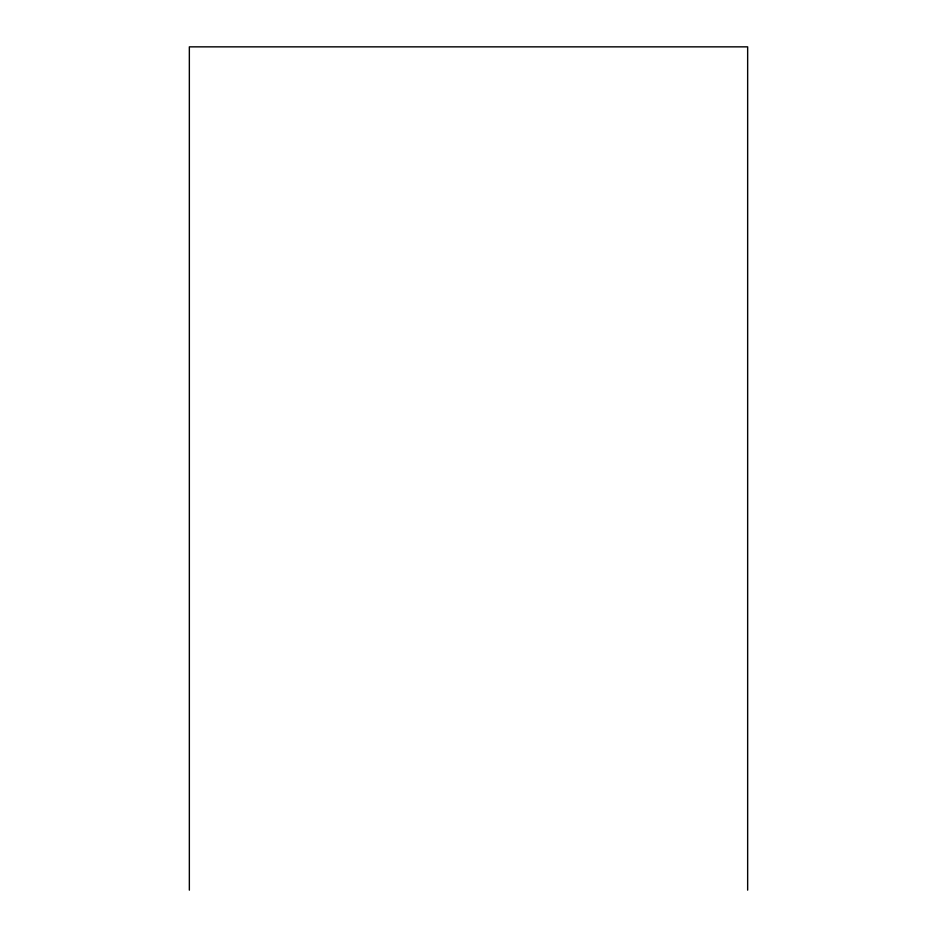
<?xml version="1.0" encoding="UTF-8"?>
<svg xmlns="http://www.w3.org/2000/svg" width="937" height="937" viewBox="0 0 937 937"><rect width="100%" height="100%" fill="white"/><g stroke="black" fill="none" stroke-linecap="round" stroke-linejoin="round"><path stroke-width="1.41" d="M747.656 890.15L747.656 46.85L189.344 46.85L189.344 890.15"/></g></svg>
